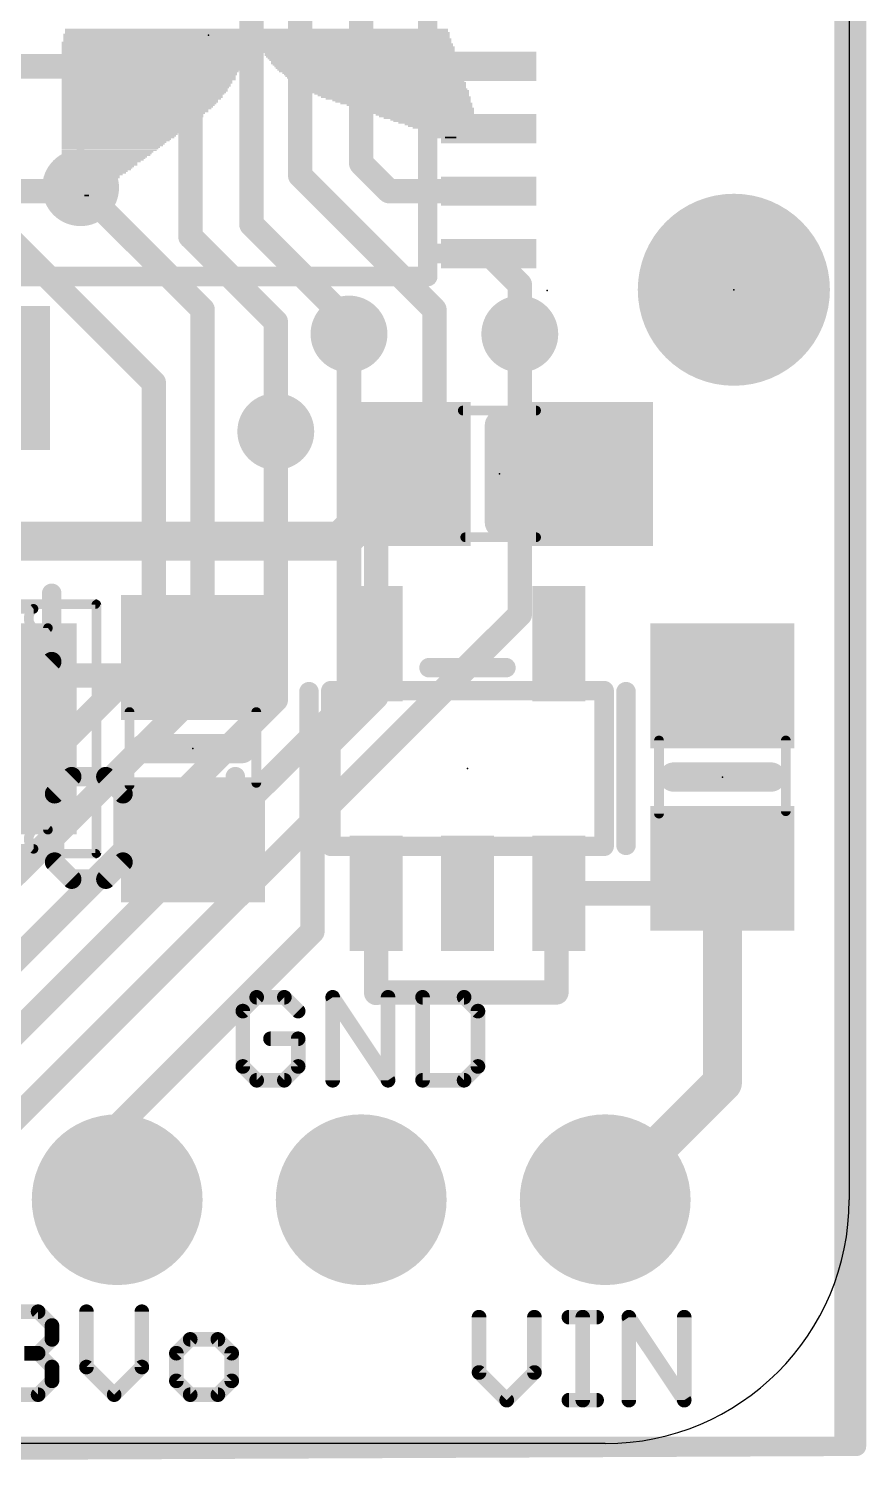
# Model space of a CAD drawing. Extents: x -0.1 to 28.1, y -0.3 to 29.2.
# Drawn here: x 19.4 to 28.12, y -0.26 to 14.74 of the extents above; entities that cross this region are included whole.
import ezdxf

# ---------------------------------------------------------------- set-up
doc = ezdxf.new("R2010")
doc.units = 0
for name, color, linetype in [('1', 12, 'CONTINUOUS'), ('16', 132, 'CONTINUOUS'), ('17', 110, 'CONTINUOUS'), ('18', 110, 'CONTINUOUS'), ('20', 53, 'CONTINUOUS'), ('21', 40, 'CONTINUOUS'), ('22', 6, 'CONTINUOUS'), ('23', 53, 'CONTINUOUS'), ('24', 53, 'CONTINUOUS'), ('39', 12, 'CONTINUOUS'), ('41', 12, 'CONTINUOUS'), ('51', 253, 'CONTINUOUS')]:
    doc.layers.add(name, color=color, linetype=linetype)

# ---------------------------------------------------------------- blocks, each defined once
blk = doc.blocks.new('RECT')
blk.add_solid([(-0.5, -0.5), (0.5, -0.5), (-0.5, 0.5), (0.5, 0.5)])
blk = doc.blocks.new('PIE')
at = {"const_width": 0.5}
blk.add_lwpolyline([(0, -0.25, 1), (0, 0.25, 1), (0, -0.25)], format="xyb", dxfattribs=at)
blk = doc.blocks.new('ROUNDP')
at = {"const_width": 0.5}
blk.add_lwpolyline([(0, -0.25, 1), (0, 0.25, 1), (0, -0.25)], format="xyb", dxfattribs=at)
blk = doc.blocks.new('ROUNDV')
at = {"const_width": 0.5}
blk.add_lwpolyline([(0, -0.25, 1), (0, 0.25, 1), (0, -0.25)], format="xyb", dxfattribs=at)

msp = doc.modelspace()

# ---------------------------------------------------------------- linework, layer by layer
at = {"layer": '1'}
for points, const_width in [([(27.888, 19.702), (27.888, -0.028)], 0.2032), ([(22.86, 16.637), (22.86, 13.335)], 0.254), ([(22.225, 16.129), (22.225, 13.208)], 0.254), ([(21.717, 15.24), (21.717, 12.7)], 0.254), ([(18.3516, 14.3452), (20.9608, 14.3452)], 0.254), ([(20.9608, 14.3452), (21.082, 14.224)], 0.254), ([(21.082, 14.224), (21.082, 12.573)], 0.254), ([(22.86, 13.335), (23.1498, 13.0452)], 0.254), ([(19.9748, 13.0452), (19.939, 13.081)], 0.254), ([(22.225, 13.208), (23.622, 11.811)], 0.254), ([(18.3516, 13.0452), (19.9748, 13.0452)], 0.254), ([(23.1498, 13.0452), (24.1872, 13.0452)], 0.254), ([(21.717, 12.7), (22.733, 11.684)], 0.254), ([(21.082, 12.573), (21.971, 11.684)], 0.254), ([(24.1872, 12.3952), (24.511, 12.0714)], 0.254), ([(24.511, 12.0714), (24.511, 11.557)], 0.254), ([(23.622, 11.811), (23.622, 10.312)], 0.254), ([(21.971, 11.684), (21.971, 10.541)], 0.254), ([(22.733, 11.684), (22.733, 11.557)], 0.254), ([(23.561, 10.312), (23.349, 10.1)], 0.4064), ([(23.622, 10.312), (23.561, 10.312)], 0.4064), ([(22.647, 9.398), (23.349, 10.1)], 0.4064), ([(23.0164, 9.7674), (23.349, 10.1)], 0.254), ([(23.0164, 8.3317), (23.0164, 9.7674)], 0.254), ([(22.647, 9.398), (18.923, 9.398)], 0.4064), ([(23.0164, 7.7764), (23.0164, 8.3317)], 0.254), ([(21.1082, 8.1884), (20.9208, 8.001)], 0.254), ([(20.9208, 8.001), (19.249, 8.001)], 0.254), ([(22.352, 7.112), (23.0164, 7.7764)], 0.254), ([(22.352, 5.334), (22.352, 7.112)], 0.254), ([(26.6198, 3.7598), (26.6198, 5.9924)], 0.4064), ([(26.6198, 5.9924), (26.3589, 5.7315)], 0.254), ([(23.0164, 4.699), (23.0164, 5.7315)], 0.254), ([(24.9164, 5.7315), (24.892, 5.7071)], 0.254), ([(26.3589, 5.7315), (24.9164, 5.7315)], 0.254), ([(24.892, 5.7071), (24.892, 4.699)], 0.254), ([(22.352, 5.334), (20.32, 3.302)], 0.254), ([(23.0164, 4.6942), (23.0164, 4.699)], 0.254), ([(24.892, 4.699), (23.0164, 4.699)], 0.254), ([(26.6198, 3.7598), (25.4, 2.54)], 0.4064), ([(20.32, 3.302), (20.32, 2.54)], 0.254), ([(27.888, -0.028), (0, -0.028)], 0.2032)]:
    msp.add_lwpolyline(points, dxfattribs=dict(at, const_width=const_width))
for points, const_width in [([(21.0057, 14.3901, 1), (20.9159, 14.3003)], 0.127), ([(20.9608, 14.2817, 1), (20.9608, 14.4087)], 0.127), ([(21.1455, 14.224, 1), (21.0185, 14.224)], 0.127), ([(21.0371, 14.1791, 1), (21.1269, 14.2689)], 0.127), ([(22.9049, 13.3799, 1), (22.8151, 13.2901)], 0.127), ([(22.7965, 13.335, 1), (22.9235, 13.335)], 0.127), ([(19.9839, 13.1259, 1), (19.8941, 13.0361)], 0.127), ([(22.2699, 13.2529, 1), (22.1801, 13.1631)], 0.127), ([(22.1615, 13.208, 1), (22.2885, 13.208)], 0.127), ([(19.9299, 13.0003, 1), (20.0197, 13.0901)], 0.127), ([(19.9748, 12.9817, 1), (19.9748, 13.1087)], 0.127), ([(23.1498, 13.1087, 1), (23.1498, 12.9817)], 0.127), ([(23.1049, 13.0003, 1), (23.1947, 13.0901)], 0.127), ([(24.1872, 12.9817, 1), (24.1872, 13.1087)], 0.127), ([(21.7619, 12.7449, 1), (21.6721, 12.6551)], 0.127), ([(21.6535, 12.7, 1), (21.7805, 12.7)], 0.127), ([(21.1269, 12.6179, 1), (21.0371, 12.5281)], 0.127), ([(21.0185, 12.573, 1), (21.1455, 12.573)], 0.127), ([(24.2321, 12.4401, 1), (24.1423, 12.3503)], 0.127), ([(24.5745, 12.0714, 1), (24.4475, 12.0714)], 0.127), ([(24.4661, 12.0265, 1), (24.5559, 12.1163)], 0.127), ([(23.6855, 11.811, 1), (23.5585, 11.811)], 0.127), ([(23.5771, 11.7661, 1), (23.6669, 11.8559)], 0.127), ([(22.0345, 11.684, 1), (21.9075, 11.684)], 0.127), ([(21.9261, 11.6391, 1), (22.0159, 11.7289)], 0.127), ([(22.7965, 11.684, 1), (22.6695, 11.684)], 0.127), ([(22.6881, 11.6391, 1), (22.7779, 11.7289)], 0.127), ([(22.6695, 11.557, 1), (22.7965, 11.557)], 0.127), ([(24.4475, 11.557, 1), (24.5745, 11.557)], 0.127), ([(21.9075, 10.541, 1), (22.0345, 10.541)], 0.127), ([(23.561, 10.4136, 1), (23.561, 10.2104)], 0.2032), ([(23.6328, 10.2402, 1), (23.4892, 10.3838)], 0.2032), ([(23.622, 10.2104, 1), (23.622, 10.4136)], 0.2032), ([(23.5585, 10.312, 1), (23.6855, 10.312)], 0.127), ([(23.2772, 10.1718, 1), (23.4208, 10.0282)], 0.2032), ([(23.4208, 10.0282, 1), (23.2772, 10.1718)], 0.2032), ([(23.3939, 10.0551, 1), (23.3041, 10.1449)], 0.127), ([(23.0799, 9.7674, 1), (22.9529, 9.7674)], 0.127), ([(22.9715, 9.8123, 1), (23.0613, 9.7225)], 0.127), ([(22.647, 9.2964, 1), (22.647, 9.4996)], 0.2032), ([(22.5752, 9.4698, 1), (22.7188, 9.3262)], 0.2032), ([(23.0799, 8.3317, 1), (22.9529, 8.3317)], 0.127), ([(21.1531, 8.1435, 1), (21.0633, 8.2333)], 0.127), ([(22.9529, 8.3317, 1), (23.0799, 8.3317)], 0.127), ([(20.8759, 8.0459, 1), (20.9657, 7.9561)], 0.127), ([(20.9208, 7.9375, 1), (20.9208, 8.0645)], 0.127), ([(22.9529, 7.7764, 1), (23.0799, 7.7764)], 0.127), ([(23.0613, 7.7315, 1), (22.9715, 7.8213)], 0.127), ([(22.4155, 7.112, 1), (22.2885, 7.112)], 0.127), ([(22.3071, 7.1569, 1), (22.3969, 7.0671)], 0.127), ([(26.7214, 5.9924, 1), (26.5182, 5.9924)], 0.2032), ([(26.6647, 5.9475, 1), (26.5749, 6.0373)], 0.127), ([(23.0799, 5.7315, 1), (22.9529, 5.7315)], 0.127), ([(24.9164, 5.795, 1), (24.9164, 5.668)], 0.127), ([(24.9613, 5.6866, 1), (24.8715, 5.7764)], 0.127), ([(26.3589, 5.668, 1), (26.3589, 5.795)], 0.127), ([(24.9555, 5.7071, 1), (24.8285, 5.7071)], 0.127), ([(24.8471, 5.752, 1), (24.9369, 5.6622)], 0.127), ([(26.314, 5.7764, 1), (26.4038, 5.6866)], 0.127), ([(22.2885, 5.334, 1), (22.4155, 5.334)], 0.127), ([(22.3969, 5.2891, 1), (22.3071, 5.3789)], 0.127), ([(23.0799, 4.699, 1), (22.9529, 4.699)], 0.127), ([(23.0164, 4.7625, 1), (23.0164, 4.6355)], 0.127), ([(24.892, 4.6355, 1), (24.892, 4.7625)], 0.127), ([(22.9529, 4.699, 1), (23.0799, 4.699)], 0.127), ([(22.9529, 4.6942, 1), (23.0799, 4.6942)], 0.127), ([(24.8285, 4.699, 1), (24.9555, 4.699)], 0.127), ([(26.6916, 3.688, 1), (26.548, 3.8316)], 0.2032), ([(26.5182, 3.7598, 1), (26.7214, 3.7598)], 0.2032), ([(20.3835, 3.302, 1), (20.2565, 3.302)], 0.127), ([(20.2751, 3.3469, 1), (20.3649, 3.2571)], 0.127), ([(25.3282, 2.6118, 1), (25.4718, 2.4682)], 0.2032), ([(20.2565, 2.54, 1), (20.3835, 2.54)], 0.127), ([(27.8372, -0.028, 1), (27.9388, -0.028)], 0.1016), ([(27.888, -0.0788, 1), (27.888, 0.0228)], 0.1016)]:
    msp.add_lwpolyline(points, format="xyb", dxfattribs=dict(at, const_width=const_width))
at = {"layer": '16'}
for points, const_width in [([(28.015, 19.765), (28.015, -0.028)], 0.2032), ([(16.51, 15.24), (20.701, 11.049)], 0.254), ([(19.939, 13.081), (21.209, 11.811)], 0.254), ([(21.209, 11.811), (21.209, 7.874)], 0.254), ([(22.733, 11.557), (22.733, 7.747)], 0.254), ([(24.511, 11.557), (24.511, 8.636)], 0.254), ([(20.701, 11.049), (20.701, 8.255)], 0.254), ([(21.971, 10.541), (21.971, 7.747)], 0.254), ([(24.511, 8.636), (18.415, 2.54)], 0.254), ([(20.701, 8.255), (18.161, 5.715)], 0.254), ([(21.209, 7.874), (18.542, 5.207)], 0.254), ([(21.971, 7.747), (18.923, 4.699)], 0.254), ([(22.733, 7.747), (19.05, 4.064)], 0.254), ([(28.015, -0.028), (0, -0.155)], 0.2032)]:
    msp.add_lwpolyline(points, dxfattribs=dict(at, const_width=const_width))
for points, const_width in [([(19.9839, 13.1259, 1), (19.8941, 13.0361)], 0.127), ([(21.2725, 11.811, 1), (21.1455, 11.811)], 0.127), ([(21.1641, 11.7661, 1), (21.2539, 11.8559)], 0.127), ([(22.7965, 11.557, 1), (22.6695, 11.557)], 0.127), ([(24.5745, 11.557, 1), (24.4475, 11.557)], 0.127), ([(20.7645, 11.049, 1), (20.6375, 11.049)], 0.127), ([(20.6561, 11.0041, 1), (20.7459, 11.0939)], 0.127), ([(22.0345, 10.541, 1), (21.9075, 10.541)], 0.127), ([(24.4475, 8.636, 1), (24.5745, 8.636)], 0.127), ([(24.5559, 8.5911, 1), (24.4661, 8.6809)], 0.127), ([(20.6375, 8.255, 1), (20.7645, 8.255)], 0.127), ([(20.7459, 8.2101, 1), (20.6561, 8.2999)], 0.127), ([(21.2539, 7.8291, 1), (21.1641, 7.9189)], 0.127), ([(21.1455, 7.874, 1), (21.2725, 7.874)], 0.127), ([(21.9075, 7.747, 1), (22.0345, 7.747)], 0.127), ([(22.0159, 7.7021, 1), (21.9261, 7.7919)], 0.127), ([(22.6695, 7.747, 1), (22.7965, 7.747)], 0.127), ([(22.7779, 7.7021, 1), (22.6881, 7.7919)], 0.127), ([(27.9642, -0.028, 1), (28.0658, -0.028)], 0.1016), ([(28.0152, -0.0788, 1), (28.0148, 0.0228)], 0.1016)]:
    msp.add_lwpolyline(points, format="xyb", dxfattribs=dict(at, const_width=const_width))
at = {"layer": '20'}
for p, q in [((27.94, 26.67), (27.94, 2.54)), ((25.4, 0), (2.54, 0))]:
    msp.add_line(p, q, dxfattribs=at)
msp.add_arc((25.4, 2.54), 2.54, 270, 0, dxfattribs=at)
at = {"layer": '21'}
for points, const_width in [([(23.5522, 12.1556), (18.9866, 12.1556)], 0.2032), ([(24.299, 10.608), (24.299, 9.592)], 0.3048), ([(20.0935, 8.7444), (14.2045, 8.7444)], 0.1), ([(20.1035, 8.7379), (20.1035, 6.1509)], 0.1), ([(23.5664, 8.0816), (24.3664, 8.0816)], 0.2032), ([(22.3164, 7.8316), (22.3164, 6.2316)], 0.2032), ([(25.6164, 7.8316), (25.6164, 6.2316)], 0.2032), ([(20.6002, 7.2384), (21.6162, 7.2384)], 0.3048), ([(26.1118, 6.9424), (27.1278, 6.9424)], 0.3048), ([(20.0935, 6.1444), (14.2045, 6.1444)], 0.1), ([(21.772, 4.6485), (21.6279, 4.5045)], 0.1524), ([(22.0601, 4.6485), (21.772, 4.6485)], 0.1524), ([(22.2041, 4.5045), (22.0601, 4.6485)], 0.1524), ([(22.5634, 3.7842), (22.5634, 4.6485)], 0.1524), ([(22.5634, 4.6485), (23.1397, 3.7842)], 0.1524), ([(23.1397, 3.7842), (23.1397, 4.6485)], 0.1524), ([(23.499, 4.6485), (23.499, 3.7842)], 0.1524), ([(23.9311, 4.6485), (23.499, 4.6485)], 0.1524), ([(24.0752, 4.5045), (23.9311, 4.6485)], 0.1524), ([(21.6279, 4.5045), (21.6279, 3.9283)], 0.1524), ([(24.0752, 3.9283), (24.0752, 4.5045)], 0.1524), ([(22.2041, 4.2164), (21.916, 4.2164)], 0.1524), ([(22.2041, 3.9283), (22.2041, 4.2164)], 0.1524), ([(21.6279, 3.9283), (21.772, 3.7842)], 0.1524), ([(22.0601, 3.7842), (22.2041, 3.9283)], 0.1524), ([(23.9311, 3.7842), (24.0752, 3.9283)], 0.1524), ([(21.772, 3.7842), (22.0601, 3.7842)], 0.1524), ([(23.499, 3.7842), (23.9311, 3.7842)], 0.1524), ([(19.209, 1.3735), (19.4971, 1.3735)], 0.1524), ([(19.4971, 1.3735), (19.6411, 1.2295)], 0.1524), ([(20.0004, 1.3735), (20.0004, 0.7973)], 0.1524), ([(20.5767, 0.7973), (20.5767, 1.3735)], 0.1524), ([(24.0868, 1.3165), (24.0868, 0.7403)], 0.1524), ([(24.6631, 0.7403), (24.6631, 1.3165)], 0.1524), ([(25.0224, 1.3165), (25.3105, 1.3165)], 0.1524), ([(25.1664, 0.4522), (25.1664, 1.3165)], 0.1524), ([(25.646, 0.4522), (25.646, 1.3165)], 0.1524), ([(25.646, 1.3165), (26.2223, 0.4522)], 0.1524), ([(26.2223, 0.4522), (26.2223, 1.3165)], 0.1524), ([(19.6411, 1.2295), (19.6411, 1.0854)], 0.1524), ([(19.6411, 1.0854), (19.4971, 0.9414)], 0.1524), ([(21.08, 1.0854), (20.936, 0.9414)], 0.1524), ([(21.3681, 1.0854), (21.08, 1.0854)], 0.1524), ([(21.5122, 0.9414), (21.3681, 1.0854)], 0.1524), ([(19.4971, 0.9414), (19.353, 0.9414)], 0.1524), ([(19.4971, 0.9414), (19.6411, 0.7973)], 0.1524), ([(20.936, 0.9414), (20.936, 0.6533)], 0.1524), ([(21.5122, 0.6533), (21.5122, 0.9414)], 0.1524), ([(19.6411, 0.7973), (19.6411, 0.6533)], 0.1524), ([(20.0004, 0.7973), (20.2886, 0.5092)], 0.1524), ([(20.2886, 0.5092), (20.5767, 0.7973)], 0.1524), ([(24.0868, 0.7403), (24.375, 0.4522)], 0.1524), ([(24.375, 0.4522), (24.6631, 0.7403)], 0.1524), ([(19.6411, 0.6533), (19.4971, 0.5092)], 0.1524), ([(20.936, 0.6533), (21.08, 0.5092)], 0.1524), ([(21.3681, 0.5092), (21.5122, 0.6533)], 0.1524), ([(19.4971, 0.5092), (19.209, 0.5092)], 0.1524), ([(21.08, 0.5092), (21.3681, 0.5092)], 0.1524), ([(25.0224, 0.4522), (25.3105, 0.4522)], 0.1524)]:
    msp.add_lwpolyline(points, dxfattribs=dict(at, const_width=const_width))
for points, const_width in [([(23.5522, 12.1048, 1), (23.5522, 12.2064)], 0.1016), ([(24.3752, 10.608, 1), (24.2228, 10.608)], 0.1524), ([(24.2228, 9.592, 1), (24.3752, 9.592)], 0.1524), ([(20.1285, 8.7379, 1), (20.0785, 8.7379)], 0.05), ([(20.0935, 8.7194, 1), (20.0935, 8.7694)], 0.05), ([(23.5664, 8.1324, 1), (23.5664, 8.0308)], 0.1016), ([(24.3664, 8.0308, 1), (24.3664, 8.1324)], 0.1016), ([(22.3672, 7.8316, 1), (22.2656, 7.8316)], 0.1016), ([(25.6672, 7.8316, 1), (25.5656, 7.8316)], 0.1016), ([(20.6002, 7.3146, 1), (20.6002, 7.1622)], 0.1524), ([(21.6162, 7.1622, 1), (21.6162, 7.3146)], 0.1524), ([(26.1118, 7.0186, 1), (26.1118, 6.8662)], 0.1524), ([(27.1278, 6.8662, 1), (27.1278, 7.0186)], 0.1524), ([(20.0785, 6.1509, 1), (20.1285, 6.1509)], 0.05), ([(20.0935, 6.1194, 1), (20.0935, 6.1694)], 0.05), ([(22.2656, 6.2316, 1), (22.3672, 6.2316)], 0.1016), ([(25.5656, 6.2316, 1), (25.6672, 6.2316)], 0.1016), ([(21.772, 4.6866, 1), (21.772, 4.6104)], 0.0762), ([(21.7989, 4.6216, 1), (21.745, 4.6755)], 0.0762), ([(22.087, 4.6755, 1), (22.0331, 4.6216)], 0.0762), ([(22.0601, 4.6104, 1), (22.0601, 4.6866)], 0.0762), ([(22.5951, 4.6697, 1), (22.5317, 4.6274)], 0.0762), ([(22.6015, 4.6485, 1), (22.5253, 4.6485)], 0.0762), ([(23.1778, 4.6485, 1), (23.1016, 4.6485)], 0.0762), ([(23.5371, 4.6485, 1), (23.4609, 4.6485)], 0.0762), ([(23.499, 4.6866, 1), (23.499, 4.6104)], 0.0762), ([(23.9581, 4.6755, 1), (23.9042, 4.6216)], 0.0762), ([(23.9311, 4.6104, 1), (23.9311, 4.6866)], 0.0762), ([(21.666, 4.5045, 1), (21.5898, 4.5045)], 0.0762), ([(21.601, 4.5314, 1), (21.6549, 4.4775)], 0.0762), ([(22.1772, 4.4775, 1), (22.2311, 4.5314)], 0.0762), ([(24.1133, 4.5045, 1), (24.0371, 4.5045)], 0.0762), ([(24.0482, 4.4775, 1), (24.1021, 4.5314)], 0.0762), ([(21.916, 4.2545, 1), (21.916, 4.1783)], 0.0762), ([(22.2422, 4.2164, 1), (22.166, 4.2164)], 0.0762), ([(22.2041, 4.1783, 1), (22.2041, 4.2545)], 0.0762), ([(21.6549, 3.9552, 1), (21.601, 3.9013)], 0.0762), ([(21.5898, 3.9283, 1), (21.666, 3.9283)], 0.0762), ([(22.166, 3.9283, 1), (22.2422, 3.9283)], 0.0762), ([(22.2311, 3.9013, 1), (22.1772, 3.9552)], 0.0762), ([(24.0371, 3.9283, 1), (24.1133, 3.9283)], 0.0762), ([(24.1021, 3.9013, 1), (24.0482, 3.9552)], 0.0762), ([(21.772, 3.8223, 1), (21.772, 3.7461)], 0.0762), ([(21.745, 3.7573, 1), (21.7989, 3.8111)], 0.0762), ([(22.0331, 3.8111, 1), (22.087, 3.7573)], 0.0762), ([(22.0601, 3.7461, 1), (22.0601, 3.8223)], 0.0762), ([(22.5253, 3.7842, 1), (22.6015, 3.7842)], 0.0762), ([(23.1016, 3.7842, 1), (23.1778, 3.7842)], 0.0762), ([(23.108, 3.7631, 1), (23.1714, 3.8053)], 0.0762), ([(23.499, 3.8223, 1), (23.499, 3.7461)], 0.0762), ([(23.4609, 3.7842, 1), (23.5371, 3.7842)], 0.0762), ([(23.9042, 3.8111, 1), (23.9581, 3.7573)], 0.0762), ([(23.9311, 3.7461, 1), (23.9311, 3.8223)], 0.0762), ([(19.524, 1.4005, 1), (19.4701, 1.3466)], 0.0762), ([(19.4971, 1.3354, 1), (19.4971, 1.4116)], 0.0762), ([(20.0385, 1.3735, 1), (19.9623, 1.3735)], 0.0762), ([(20.6148, 1.3735, 1), (20.5386, 1.3735)], 0.0762), ([(24.1249, 1.3165, 1), (24.0487, 1.3165)], 0.0762), ([(24.7012, 1.3165, 1), (24.625, 1.3165)], 0.0762), ([(25.0224, 1.3546, 1), (25.0224, 1.2784)], 0.0762), ([(25.2045, 1.3165, 1), (25.1283, 1.3165)], 0.0762), ([(25.3105, 1.2784, 1), (25.3105, 1.3546)], 0.0762), ([(25.6777, 1.3377, 1), (25.6143, 1.2954)], 0.0762), ([(25.6841, 1.3165, 1), (25.6079, 1.3165)], 0.0762), ([(26.2604, 1.3165, 1), (26.1842, 1.3165)], 0.0762), ([(19.6792, 1.2295, 1), (19.603, 1.2295)], 0.0762), ([(19.6142, 1.2025, 1), (19.6681, 1.2564)], 0.0762), ([(19.603, 1.0854, 1), (19.6792, 1.0854)], 0.0762), ([(19.6681, 1.0585, 1), (19.6142, 1.1124)], 0.0762), ([(21.08, 1.1235, 1), (21.08, 1.0473)], 0.0762), ([(21.107, 1.0585, 1), (21.0531, 1.1124)], 0.0762), ([(21.3951, 1.1124, 1), (21.3412, 1.0585)], 0.0762), ([(21.3681, 1.0473, 1), (21.3681, 1.1235)], 0.0762), ([(19.524, 0.9683, 1), (19.4701, 0.9144)], 0.0762), ([(19.4701, 0.9683, 1), (19.524, 0.9144)], 0.0762), ([(19.4971, 0.9033, 1), (19.4971, 0.9795)], 0.0762), ([(20.909, 0.9683, 1), (20.9629, 0.9144)], 0.0762), ([(20.9741, 0.9414, 1), (20.8979, 0.9414)], 0.0762), ([(21.5503, 0.9414, 1), (21.4741, 0.9414)], 0.0762), ([(21.4852, 0.9144, 1), (21.5391, 0.9683)], 0.0762), ([(19.6792, 0.7973, 1), (19.603, 0.7973)], 0.0762), ([(19.6142, 0.7704, 1), (19.6681, 0.8243)], 0.0762), ([(20.0274, 0.8243, 1), (19.9735, 0.7704)], 0.0762), ([(19.9623, 0.7973, 1), (20.0385, 0.7973)], 0.0762), ([(20.5386, 0.7973, 1), (20.6148, 0.7973)], 0.0762), ([(20.6036, 0.7704, 1), (20.5497, 0.8243)], 0.0762), ([(24.1138, 0.7673, 1), (24.0599, 0.7134)], 0.0762), ([(24.0487, 0.7403, 1), (24.1249, 0.7403)], 0.0762), ([(24.625, 0.7403, 1), (24.7012, 0.7403)], 0.0762), ([(24.69, 0.7134, 1), (24.6361, 0.7673)], 0.0762), ([(19.603, 0.6533, 1), (19.6792, 0.6533)], 0.0762), ([(19.6681, 0.6263, 1), (19.6142, 0.6802)], 0.0762), ([(20.9629, 0.6802, 1), (20.909, 0.6263)], 0.0762), ([(20.8979, 0.6533, 1), (20.9741, 0.6533)], 0.0762), ([(21.4741, 0.6533, 1), (21.5503, 0.6533)], 0.0762), ([(21.5391, 0.6263, 1), (21.4852, 0.6802)], 0.0762), ([(19.4701, 0.5361, 1), (19.524, 0.4823)], 0.0762), ([(19.4971, 0.4711, 1), (19.4971, 0.5473)], 0.0762), ([(20.2616, 0.5361, 1), (20.3155, 0.4823)], 0.0762), ([(20.2616, 0.4823, 1), (20.3155, 0.5361)], 0.0762), ([(21.08, 0.5473, 1), (21.08, 0.4711)], 0.0762), ([(21.0531, 0.4823, 1), (21.107, 0.5361)], 0.0762), ([(21.3412, 0.5361, 1), (21.3951, 0.4823)], 0.0762), ([(21.3681, 0.4711, 1), (21.3681, 0.5473)], 0.0762), ([(24.348, 0.4791, 1), (24.4019, 0.4253)], 0.0762), ([(24.348, 0.4253, 1), (24.4019, 0.4791)], 0.0762), ([(25.0224, 0.4903, 1), (25.0224, 0.4141)], 0.0762), ([(25.1283, 0.4522, 1), (25.2045, 0.4522)], 0.0762), ([(25.3105, 0.4141, 1), (25.3105, 0.4903)], 0.0762), ([(25.6079, 0.4522, 1), (25.6841, 0.4522)], 0.0762), ([(26.1842, 0.4522, 1), (26.2604, 0.4522)], 0.0762), ([(26.1906, 0.4311, 1), (26.254, 0.4733)], 0.0762)]:
    msp.add_lwpolyline(points, format="xyb", dxfattribs=dict(at, const_width=const_width))
at = {"layer": '22', "const_width": 0.2032}
for points in [[(19.6386, 8.8563), (19.6386, 8.1445)], [(19.6386, 8.1445), (19.2827, 7.7886)], [(19.6685, 6.7684), (19.8464, 6.9463)], [(19.8464, 6.9463), (20.2023, 6.9463)], [(20.2023, 6.9463), (20.3803, 6.7684)], [(21.5497, 6.9463), (21.5497, 5.8786)], [(19.6685, 6.0566), (19.6685, 6.7684)], [(20.3803, 6.7684), (20.3803, 6.0566)], [(19.8464, 5.8786), (19.6685, 6.0566)], [(20.3803, 6.0566), (20.2023, 5.8786)], [(20.2023, 5.8786), (19.8464, 5.8786)], [(21.5497, 5.8786), (20.8379, 5.8786)]]:
    msp.add_lwpolyline(points, dxfattribs=at)
at = {"layer": '22', "const_width": 0.1016}
for points in [[(19.6894, 8.8563, 1), (19.5878, 8.8563)], [(19.6745, 8.1086, 1), (19.6027, 8.1804)], [(19.5878, 8.1445, 1), (19.6894, 8.1445)], [(19.8464, 6.9971, 1), (19.8464, 6.8955)], [(19.8824, 6.9104, 1), (19.8105, 6.9822)], [(20.2383, 6.9822, 1), (20.1664, 6.9104)], [(20.2023, 6.8955, 1), (20.2023, 6.9971)], [(21.6005, 6.9463, 1), (21.4989, 6.9463)], [(19.7193, 6.7684, 1), (19.6177, 6.7684)], [(19.6326, 6.8043, 1), (19.7044, 6.7324)], [(20.4311, 6.7684, 1), (20.3295, 6.7684)], [(20.3444, 6.7324, 1), (20.4162, 6.8043)], [(19.7044, 6.0925, 1), (19.6326, 6.0206)], [(20.4162, 6.0206, 1), (20.3444, 6.0925)], [(19.6177, 6.0566, 1), (19.7193, 6.0566)], [(20.3295, 6.0566, 1), (20.4311, 6.0566)], [(19.8464, 5.9294, 1), (19.8464, 5.8278)], [(19.8105, 5.8427, 1), (19.8824, 5.9145)], [(20.1664, 5.9145, 1), (20.2383, 5.8427)], [(20.2023, 5.8278, 1), (20.2023, 5.9294)], [(20.8379, 5.9294, 1), (20.8379, 5.8278)], [(21.4989, 5.8786, 1), (21.6005, 5.8786)], [(21.5497, 5.8278, 1), (21.5497, 5.9294)]]:
    msp.add_lwpolyline(points, format="xyb", dxfattribs=at)
at = {"layer": '23'}
for p in [(21.2694, 14.6702), (26.739, 12.018), (24.299, 10.1), (21.1082, 7.2384), (23.9664, 7.0316), (26.6198, 6.9424)]:
    msp.add_point(p, dxfattribs=at)
at = {"layer": '24'}
msp.add_point((24.796, 12.012), dxfattribs=at)
at = {"layer": '39'}
for points, const_width in [([(26.739, 12.768, 0.4142), (25.989, 12.018)], 0.5), ([(27.489, 12.018, 0.4142), (26.739, 12.768)], 0.5), ([(26.739, 12.893, 1), (26.739, 12.643)], 0.25), ([(26.739, 12.643, 1), (26.739, 12.893)], 0.25), ([(25.989, 12.018, 0.4142), (26.739, 11.268)], 0.5), ([(26.114, 12.018, 1), (25.864, 12.018)], 0.25), ([(26.739, 11.268, 0.4142), (27.489, 12.018)], 0.5), ([(27.614, 12.018, 1), (27.364, 12.018)], 0.25), ([(25.864, 12.018, 1), (26.114, 12.018)], 0.25), ([(27.364, 12.018, 1), (27.614, 12.018)], 0.25), ([(26.739, 11.393, 1), (26.739, 11.143)], 0.25), ([(26.739, 11.143, 1), (26.739, 11.393)], 0.25)]:
    msp.add_lwpolyline(points, format="xyb", dxfattribs=dict(at, const_width=const_width))
at = {"layer": '41'}
for points, const_width in [([(26.739, 12.768, 0.4142), (25.989, 12.018)], 0.5), ([(27.489, 12.018, 0.4142), (26.739, 12.768)], 0.5), ([(26.739, 12.893, 1), (26.739, 12.643)], 0.25), ([(26.739, 12.643, 1), (26.739, 12.893)], 0.25), ([(25.989, 12.018, 0.4142), (26.739, 11.268)], 0.5), ([(26.114, 12.018, 1), (25.864, 12.018)], 0.25), ([(26.739, 11.268, 0.4142), (27.489, 12.018)], 0.5), ([(27.614, 12.018, 1), (27.364, 12.018)], 0.25), ([(25.864, 12.018, 1), (26.114, 12.018)], 0.25), ([(27.364, 12.018, 1), (27.614, 12.018)], 0.25), ([(26.739, 11.393, 1), (26.739, 11.143)], 0.25), ([(26.739, 11.143, 1), (26.739, 11.393)], 0.25)]:
    msp.add_lwpolyline(points, format="xyb", dxfattribs=dict(at, const_width=const_width))
at = {"layer": '51'}
for points, const_width in [([(23.5522, 12.1556), (23.5522, 17.1848)], 0.2032), ([(23.918, 10.76), (24.68, 10.76)], 0.1016), ([(23.943, 9.44), (24.68, 9.44)], 0.1016), ([(19.449, 8.6944), (14.849, 8.6944)], 0.1), ([(19.599, 6.3944), (19.599, 8.4944)], 0.1), ([(22.544, 6.2212), (22.544, 7.842)], 0.2032), ([(22.544, 7.842), (25.3888, 7.842)], 0.2032), ([(25.3888, 7.842), (25.3888, 6.2212)], 0.2032), ([(20.4482, 6.8574), (20.4482, 7.6194)], 0.1016), ([(21.7682, 6.8824), (21.7682, 7.6194)], 0.1016), ([(25.9598, 6.5614), (25.9598, 7.3234)], 0.1016), ([(27.2798, 6.5864), (27.2798, 7.3234)], 0.1016), ([(25.3888, 6.2212), (22.544, 6.2212)], 0.2032), ([(19.449, 6.1944), (14.849, 6.1944)], 0.1)]:
    msp.add_lwpolyline(points, dxfattribs=dict(at, const_width=const_width))
for points, const_width in [([(23.5014, 12.1556, 1), (23.603, 12.1556)], 0.1016), ([(23.918, 10.7854, 1), (23.918, 10.7346)], 0.0508), ([(24.68, 10.7346, 1), (24.68, 10.7854)], 0.0508), ([(23.943, 9.4654, 1), (23.943, 9.4146)], 0.0508), ([(24.68, 9.4146, 1), (24.68, 9.4654)], 0.0508), ([(19.449, 8.6944, 1), (19.599, 8.4944)], 0.1), ([(19.464, 8.6744, 1), (19.434, 8.7144)], 0.05), ([(19.449, 8.6694, 1), (19.449, 8.7194)], 0.05), ([(19.624, 8.4944, 1), (19.574, 8.4944)], 0.05), ([(19.614, 8.4744, 1), (19.584, 8.5144)], 0.05), ([(22.5948, 7.842, 1), (22.4932, 7.842)], 0.1016), ([(22.544, 7.8928, 1), (22.544, 7.7912)], 0.1016), ([(25.4396, 7.842, 1), (25.338, 7.842)], 0.1016), ([(25.3888, 7.7912, 1), (25.3888, 7.8928)], 0.1016), ([(20.4736, 7.6194, 1), (20.4228, 7.6194)], 0.0508), ([(21.7936, 7.6194, 1), (21.7428, 7.6194)], 0.0508), ([(25.9852, 7.3234, 1), (25.9344, 7.3234)], 0.0508), ([(27.3052, 7.3234, 1), (27.2544, 7.3234)], 0.0508), ([(21.7428, 6.8824, 1), (21.7936, 6.8824)], 0.0508), ([(20.4228, 6.8574, 1), (20.4736, 6.8574)], 0.0508), ([(27.2544, 6.5864, 1), (27.3052, 6.5864)], 0.0508), ([(19.599, 6.3944, 1), (19.449, 6.1944)], 0.1), ([(25.9344, 6.5614, 1), (25.9852, 6.5614)], 0.0508), ([(19.574, 6.3944, 1), (19.624, 6.3944)], 0.05), ([(19.584, 6.3744, 1), (19.614, 6.4144)], 0.05), ([(22.544, 6.272, 1), (22.544, 6.1704)], 0.1016), ([(25.3888, 6.1704, 1), (25.3888, 6.272)], 0.1016), ([(19.434, 6.1744, 1), (19.464, 6.2144)], 0.05), ([(19.449, 6.1694, 1), (19.449, 6.2194)], 0.05), ([(22.4932, 6.2212, 1), (22.5948, 6.2212)], 0.1016), ([(25.338, 6.2212, 1), (25.4396, 6.2212)], 0.1016)]:
    msp.add_lwpolyline(points, format="xyb", dxfattribs=dict(at, const_width=const_width))

# ---------------------------------------------------------------- block references
at = {"layer": '1'}
for p, xscale, yscale, rotation in [((24.1872, 14.3452), 0.3048, 0.9906, 270), ((24.1872, 13.6952), 0.3048, 0.9906, 270), ((24.1872, 13.0452), 0.3048, 0.9906, 270), ((24.1872, 12.3952), 0.3048, 0.9906, 270), ((21.1082, 8.1884), 1.3, 1.5, 90), ((19.249, 7.4444), 1.3, 2.2, 180), ((26.6198, 7.8924), 1.3, 1.5, 90), ((21.1082, 6.2884), 1.3, 1.5, 90), ((26.6198, 5.9924), 1.3, 1.5, 90)]:
    msp.add_blockref('RECT', p, dxfattribs=dict(at, xscale=xscale, yscale=yscale, rotation=rotation))
msp.add_blockref('PIE', (26.739, 12.018), dxfattribs=at)
for p, xscale, yscale in [((18.9696, 11.0984), 1.3, 1.5), ((23.349, 10.1), 1.3, 1.5), ((25.249, 10.1), 1.3, 1.5), ((23.0164, 8.3317), 0.55, 1.2), ((24.9164, 8.3317), 0.55, 1.2), ((23.0164, 5.7315), 0.55, 1.2), ((23.9664, 5.7315), 0.55, 1.2), ((24.9164, 5.7315), 0.55, 1.2)]:
    msp.add_blockref('RECT', p, dxfattribs=dict(at, xscale=xscale, yscale=yscale))
at = {"layer": '17', "xscale": 1.778, "yscale": 1.778, "rotation": 90}
for p in [(20.32, 2.54), (20.32, 2.54), (22.86, 2.54), (22.86, 2.54), (25.4, 2.54), (25.4, 2.54)]:
    msp.add_blockref('ROUNDP', p, dxfattribs=at)
at = {"layer": '18', "xscale": 0.8001, "yscale": 0.8001}
for p in [(19.939, 13.081), (19.939, 13.081), (22.733, 11.557), (22.733, 11.557), (24.511, 11.557), (24.511, 11.557), (21.971, 10.541), (21.971, 10.541)]:
    msp.add_blockref('ROUNDV', p, dxfattribs=at)
at = {"layer": '22', "rotation": 180}
for p, xscale, yscale in [((20.7308, 14.7278), 1.9111, 0.0168), ((20.7308, 14.711), 1.9111, 0.0168), ((20.7308, 14.6943), 1.9111, 0.0167), ((22.7424, 14.7278), 2.0452, 0.0168), ((22.7424, 14.711), 2.0452, 0.0168), ((22.7592, 14.6943), 2.0452, 0.0167), ((20.7056, 14.5937), 1.9278, 0.0167), ((20.7056, 14.5769), 1.9278, 0.0168), ((20.7056, 14.5601), 1.9278, 0.0168), ((20.7056, 14.5434), 1.9278, 0.0167), ((20.7224, 14.6775), 1.9279, 0.0168), ((20.7224, 14.6607), 1.9279, 0.0168), ((20.714, 14.644), 1.9111, 0.0167), ((20.714, 14.6272), 1.9111, 0.0168), ((20.714, 14.6104), 1.9111, 0.0168), ((22.7675, 14.6775), 2.0285, 0.0168), ((22.7675, 14.6607), 2.0285, 0.0168), ((22.7675, 14.644), 2.0285, 0.0167), ((22.7843, 14.6272), 2.0284, 0.0168), ((22.7843, 14.6104), 2.0284, 0.0168), ((22.7843, 14.5937), 2.0284, 0.0167), ((22.8011, 14.5769), 2.0284, 0.0168), ((22.8178, 14.5434), 2.0285, 0.0167), ((22.8095, 14.5601), 2.0117, 0.0168), ((20.7056, 14.5266), 1.9278, 0.0168), ((20.7056, 14.5099), 1.9278, 0.0167), ((20.6972, 14.4931), 1.911, 0.0168), ((20.6972, 14.4763), 1.911, 0.0168), ((20.6972, 14.4596), 1.911, 0.0167), ((20.6972, 14.4428), 1.911, 0.0168), ((20.6889, 14.426), 1.8943, 0.0168), ((20.6889, 14.4093), 1.8943, 0.0167), ((20.6805, 14.3925), 1.8775, 0.0168), ((22.8263, 14.5266), 2.0117, 0.0168), ((22.8263, 14.5099), 2.0117, 0.0167), ((22.8346, 14.4931), 1.9949, 0.0168), ((22.8514, 14.4763), 1.9949, 0.0168), ((22.8514, 14.4596), 1.9949, 0.0167), ((22.8598, 14.4428), 1.9781, 0.0168), ((22.8765, 14.426), 1.9782, 0.0168), ((22.8849, 14.4093), 1.9614, 0.0167), ((22.9017, 14.3925), 1.9614, 0.0168), ((20.6805, 14.3757), 1.8775, 0.0168), ((20.6805, 14.359), 1.8775, 0.0167), ((20.6721, 14.3422), 1.8608, 0.0168), ((20.6721, 14.3255), 1.8608, 0.0167), ((20.6721, 14.3087), 1.8608, 0.0168), ((20.6637, 14.2919), 1.844, 0.0168), ((20.6553, 14.2752), 1.8272, 0.0167), ((20.6553, 14.2584), 1.8272, 0.0168), ((20.647, 14.2416), 1.8105, 0.0168), ((22.9017, 14.3757), 1.9614, 0.0168), ((22.9101, 14.359), 1.9447, 0.0167), ((22.9184, 14.3422), 1.9279, 0.0168), ((22.9352, 14.3255), 1.9278, 0.0167), ((22.9436, 14.3087), 1.9111, 0.0168), ((22.952, 14.2919), 1.8943, 0.0168), ((22.9771, 14.2752), 1.8776, 0.0167), ((22.9855, 14.2584), 1.8608, 0.0168), ((23.0023, 14.2416), 1.8609, 0.0168), ((20.647, 14.2248), 1.8105, 0.0167), ((20.647, 14.2081), 1.8105, 0.0168), ((20.6302, 14.1913), 1.7769, 0.0168), ((20.6302, 14.1745), 1.7769, 0.0167), ((20.6218, 14.1578), 1.7602, 0.0168), ((20.6218, 14.141), 1.7602, 0.0168), ((20.6134, 14.1242), 1.7434, 0.0167), ((20.605, 14.1075), 1.7266, 0.0168), ((20.605, 14.0907), 1.7266, 0.0167), ((23.0107, 14.2248), 1.8441, 0.0167), ((23.0191, 14.2081), 1.8273, 0.0168), ((23.0358, 14.1913), 1.7938, 0.0168), ((23.0526, 14.1745), 1.7937, 0.0167), ((23.0693, 14.1578), 1.7602, 0.0168), ((23.0861, 14.141), 1.7267, 0.0168), ((23.0861, 14.1242), 1.7267, 0.0167), ((23.1196, 14.1075), 1.6932, 0.0168), ((23.1447, 14.0907), 1.6764, 0.0167), ((20.5967, 14.074), 1.7099, 0.0168), ((20.5883, 14.0572), 1.6931, 0.0168), ((20.5799, 14.0404), 1.6764, 0.0167), ((20.5799, 14.0237), 1.6764, 0.0168), ((20.5715, 14.0069), 1.6596, 0.0168), ((20.5548, 13.9901), 1.6261, 0.0167), ((20.5548, 13.9734), 1.6261, 0.0168), ((20.5464, 13.9566), 1.6093, 0.0168), ((20.538, 13.9398), 1.5925, 0.0167), ((23.1615, 14.074), 1.6428, 0.0168), ((23.1783, 14.0572), 1.6093, 0.0168), ((23.195, 14.0404), 1.5758, 0.0167), ((23.2202, 14.0237), 1.559, 0.0168), ((23.2453, 14.0069), 1.5088, 0.0168), ((23.2789, 13.9901), 1.4417, 0.0167), ((23.2956, 13.9734), 1.4082, 0.0168), ((23.3292, 13.9566), 1.3747, 0.0168), ((23.3627, 13.9398), 1.3076, 0.0167), ((20.5296, 13.9231), 1.5758, 0.0168), ((20.5212, 13.9064), 1.559, 0.0167), ((20.5045, 13.8896), 1.5255, 0.0168), ((20.5045, 13.8728), 1.5255, 0.0168), ((20.4877, 13.8561), 1.4919, 0.0167), ((20.4793, 13.8393), 1.4752, 0.0168), ((20.4793, 13.8225), 1.4752, 0.0168), ((20.4626, 13.8058), 1.4417, 0.0167), ((20.4542, 13.789), 1.4249, 0.0168), ((23.3795, 13.9231), 1.2741, 0.0168), ((23.413, 13.9064), 1.2405, 0.0167), ((23.4465, 13.8896), 1.1734, 0.0168), ((23.4633, 13.8728), 1.1399, 0.0168), ((23.4884, 13.8561), 1.0896, 0.0167), ((23.5219, 13.8393), 1.0226, 0.0168), ((23.5387, 13.8225), 0.989, 0.0168), ((23.5639, 13.8058), 0.9387, 0.0167), ((23.5974, 13.789), 0.8717, 0.0168), ((20.4374, 13.7722), 1.3914, 0.0168), ((20.429, 13.7555), 1.3746, 0.0167), ((20.4123, 13.7387), 1.3411, 0.0168), ((20.4039, 13.7219), 1.3243, 0.0168), ((20.3955, 13.7052), 1.3075, 0.0167), ((20.3787, 13.6884), 1.274, 0.0168), ((20.3787, 13.6717), 1.274, 0.0167), ((20.362, 13.6549), 1.2405, 0.0168), ((20.3452, 13.6381), 1.207, 0.0168), ((23.6141, 13.7722), 0.8382, 0.0168), ((23.6309, 13.7555), 0.7712, 0.0167), ((23.6645, 13.7387), 0.7041, 0.0168), ((23.6728, 13.7219), 0.6538, 0.0168), ((23.698, 13.7052), 0.6035, 0.0167), ((23.7231, 13.6884), 0.5196, 0.0168), ((23.7315, 13.6717), 0.4694, 0.0167), ((23.7566, 13.6549), 0.3856, 0.0168), ((23.7818, 13.6381), 0.3018, 0.0168), ((20.3368, 13.6214), 1.1902, 0.0167), ((20.3284, 13.6046), 1.1734, 0.0168), ((20.3117, 13.5878), 1.1399, 0.0168), ((20.3033, 13.5711), 1.1231, 0.0167), ((20.2865, 13.5543), 1.0896, 0.0168), ((20.2781, 13.5375), 1.0728, 0.0168), ((20.2698, 13.5208), 1.0561, 0.0167), ((20.253, 13.504), 1.0226, 0.0168), ((20.2446, 13.4873), 1.0058, 0.0167), ((23.7734, 13.6214), 0.2514, 0.0167), ((23.7902, 13.6046), 0.1173, 0.0168), ((20.2362, 13.4705), 0.989, 0.0168), ((20.2195, 13.4537), 0.9555, 0.0168), ((20.2111, 13.437), 0.9387, 0.0167), ((20.2027, 13.4202), 0.922, 0.0168), ((20.1859, 13.4034), 0.8884, 0.0168), ((20.1692, 13.3699), 0.8549, 0.0168), ((20.1524, 13.3531), 0.8214, 0.0168), ((20.1357, 13.3364), 0.7879, 0.0167), ((20.1776, 13.3867), 0.8717, 0.0167), ((20.0434, 13.2023), 0.6035, 0.0167), ((20.0434, 13.1855), 0.6035, 0.0168), ((20.1357, 13.3196), 0.7879, 0.0168), ((20.1189, 13.3028), 0.7543, 0.0168), ((20.1105, 13.2861), 0.7376, 0.0167), ((20.1021, 13.2693), 0.7208, 0.0168), ((20.0854, 13.2526), 0.6873, 0.0167), ((20.0602, 13.219), 0.637, 0.0168), ((20.077, 13.2358), 0.6705, 0.0168), ((20.035, 13.1687), 0.5532, 0.0168), ((20.0267, 13.152), 0.5365, 0.0167), ((20.0099, 13.1184), 0.4694, 0.0168), ((20.0267, 13.1352), 0.5029, 0.0168), ((20.0099, 13.1017), 0.4359, 0.0167), ((19.9931, 13.0849), 0.4024, 0.0168), ((20.0015, 13.0682), 0.352, 0.0167), ((19.9931, 13.0514), 0.3018, 0.0168), ((19.9931, 13.0346), 0.2682, 0.0168), ((19.9931, 13.0179), 0.2012, 0.0167), ((20.0015, 13.0011), 0.0503, 0.0168)]:
    msp.add_blockref('RECT', p, dxfattribs=dict(at, xscale=xscale, yscale=yscale))
at = {"layer": '51'}
for p, xscale, yscale, rotation in [((23.9713, 14.3452), 0.2032, 0.8382, 270), ((23.9713, 13.6952), 0.2032, 0.8382, 270), ((23.9713, 13.0452), 0.2032, 0.8382, 270), ((23.9713, 12.3952), 0.2032, 0.8382, 270), ((21.1071, 7.9691), 0.7501, 1.4501, 90), ((26.6187, 7.673), 0.7501, 1.4501, 90), ((21.1071, 6.5213), 0.7501, 1.4501, 90), ((26.6187, 6.2252), 0.7501, 1.4501, 90)]:
    msp.add_blockref('RECT', p, dxfattribs=dict(at, xscale=xscale, yscale=yscale, rotation=rotation))
for p, xscale, yscale in [((23.5819, 10.1012), 0.7501, 1.4501), ((25.0297, 10.1012), 0.7501, 1.4501), ((23.0164, 8.2066), 0.5, 0.65), ((24.9164, 8.2066), 0.5, 0.65), ((23.0164, 5.8566), 0.5, 0.65), ((23.9664, 5.8566), 0.5, 0.65), ((24.9164, 5.8566), 0.5, 0.65), ((20.32, 2.54), 0.508, 0.508), ((22.86, 2.54), 0.508, 0.508), ((25.4, 2.54), 0.508, 0.508)]:
    msp.add_blockref('RECT', p, dxfattribs=dict(at, xscale=xscale, yscale=yscale))

doc.saveas('drawing.dxf')
